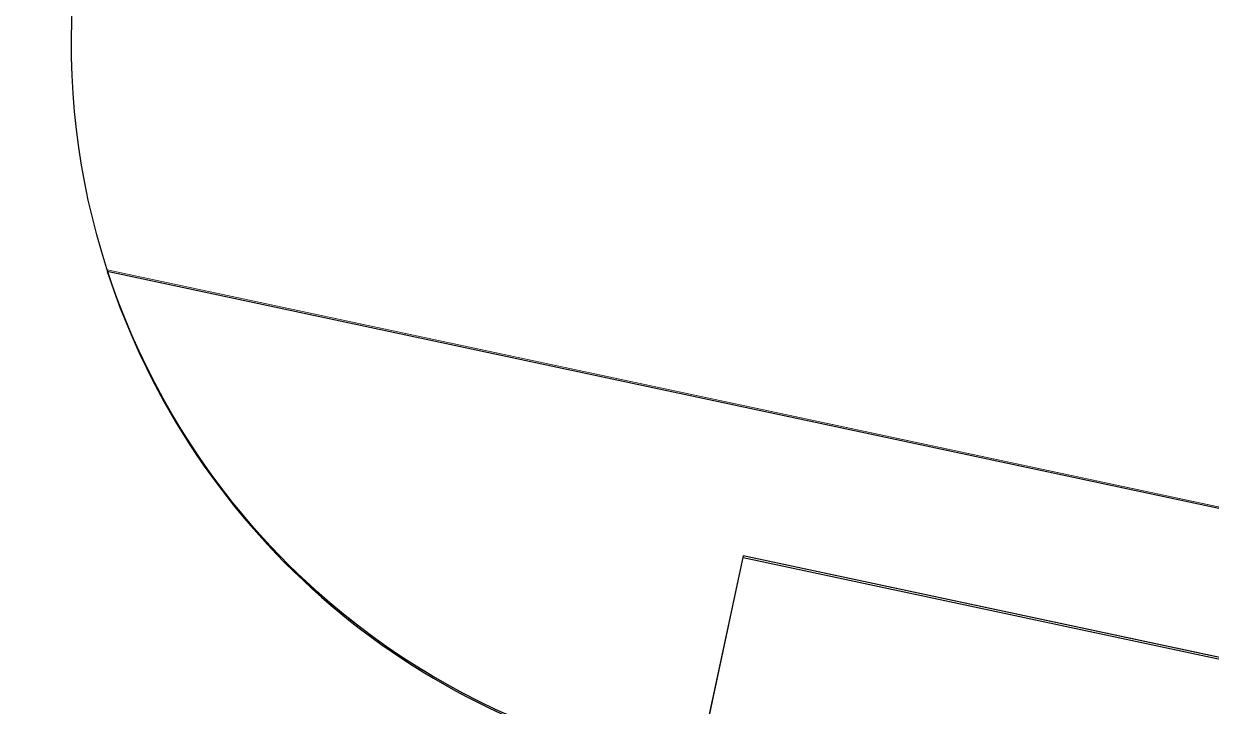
# Model space of a CAD drawing. Header units: millimetres. Extents: x 547073 to 557369, y 9424164 to 9429566.
# Drawn here: x 548942.56 to 548961.92, y 9428046.46 to 9428057.59 of the extents above; entities that cross this region are included whole.
import ezdxf

# ---------------------------------------------------------------- set-up
doc = ezdxf.new("R2010")
doc.units = ezdxf.units.MM
doc.layers.add('--- HATCH VEREDAS', color=7, linetype='Continuous', lineweight=25, true_color=0xb4b4b4)
doc.layers.add('--- VIAS', color=9, linetype='Continuous')
doc.layers.add('trazado vias 2', color=9, linetype='Continuous')
doc.layers.add('trazado manzanas', color=6, linetype='Continuous', lineweight=25)

msp = doc.modelspace()

# ---------------------------------------------------------------- linework, layer by layer
at = {"layer": '--- HATCH VEREDAS', "lineweight": 15, "elevation": 35.757}
msp.add_lwpolyline([(549091.643, 9428304.111, 0.054918), (549014.695, 9428117.57, 0.017343), (548998.227, 9428052.208, 0.002571), (548996.173, 9428042.425), (548943.925, 9428053.579, 0.267949), (548952.836, 9428045.542), (548953.539, 9428045.392), (548954.29, 9428048.912), (548995.672, 9428040.078), (548994.92, 9428036.558), (548998.373, 9428035.821, 0.417618), (549001.94, 9428038.162, -0.000768), (549002.53, 9428041.068), (548997.933, 9428042.05, -0.002575), (548999.987, 9428051.829, -0.017343), (549016.424, 9428117.07, -0.054918), (549093.221, 9428303.246, -0.002446)], format="xyb", dxfattribs=at)
at = {"layer": '--- HATCH VEREDAS', "lineweight": 15}
for points in [[(549091.643, 9428304.111, 0.054918), (549014.695, 9428117.57, 0.017343), (548998.227, 9428052.208, 0.002571), (548996.173, 9428042.425), (548943.925, 9428053.579, 0.267949), (548952.836, 9428045.542), (548953.539, 9428045.392), (548954.29, 9428048.912), (548995.672, 9428040.078), (548994.92, 9428036.558), (548998.373, 9428035.821, 0.417618), (549001.94, 9428038.162, -0.000768), (549002.53, 9428041.068), (548997.933, 9428042.05, -0.002575), (548999.987, 9428051.829, -0.017343), (549016.424, 9428117.07, -0.054918), (549093.221, 9428303.246, -0.002446)], [(549038.15, 9428187.933, 0.020133), (549014.695, 9428117.57, 0.017343), (548998.227, 9428052.208, 0.002571), (548996.173, 9428042.425), (548943.925, 9428053.579, 0.267949), (548952.836, 9428045.542), (548953.539, 9428045.392), (548954.29, 9428048.912), (548995.672, 9428040.078), (548994.92, 9428036.558), (548998.373, 9428035.821, 0.417618), (549001.94, 9428038.162, -0.000768), (549002.53, 9428041.068), (548997.933, 9428042.05, -0.002575), (548999.987, 9428051.829, -0.017343), (549016.424, 9428117.07, -0.01954), (549039.064, 9428185.255, -0.01954)]]:
    msp.add_lwpolyline(points, format="xyb", dxfattribs=at)
at = {"layer": '--- VIAS'}
msp.add_lwpolyline([(549043.712, 9428184.262, 0.019733), (549020.939, 9428115.764, 0.017343), (549004.582, 9428050.84, 0.003353), (549001.94, 9428038.162, -0.417618), (548998.373, 9428035.821), (548952.836, 9428045.542, -0.413567), (548943.6, 9428059.757, -0.001003), (548944.46, 9428063.788, -0.017343), (548961.859, 9428132.848, -0.051922), (549037.858, 9428320.257)], format="xyb", dxfattribs=at)
at = {"layer": 'trazado manzanas'}
for points in [[(548962.698, 9428043.436), (548952.836, 9428045.542, -0.413567), (548943.6, 9428059.757, -0.001003), (548944.46, 9428063.788, -0.017343), (548961.859, 9428132.848, -0.051922), (549037.858, 9428320.257)], [(549037.284, 9428185.609, 0.039367), (548996.173, 9428042.4), (548966.506, 9428048.733), (548943.925, 9428053.553, 0.284062), (548953.543, 9428045.387), (548954.29, 9428048.887), (548963.237, 9428046.977, -0.023057), (548959.66, 9428028.109), (548950.283, 9428030.111), (548951.034, 9428033.632, 0.267949), (548939.618, 9428029.934), (548959.092, 9428025.776, -0.055872), (548942.886, 9427982.282, 0.086394), (548927.913, 9427932.241)], [(548954.318, 9428105.317, 0.005971), (548948.446, 9428081.506), (548954.548, 9428079.872, -0.204676), (548963.56, 9428049.362), (548966.506, 9428048.733, 0.182691), (548959.246, 9428078.615, -0.042967), (548957.835, 9428082.377, -0.10237), (548957.18, 9428091.86, -0.156097)]]:
    msp.add_lwpolyline(points, format="xyb", dxfattribs=at)
at = {"layer": 'trazado vias 2', "elevation": 35.757}
msp.add_lwpolyline([(548954.29, 9428048.913), (548953.539, 9428045.392), (548994.92, 9428036.558), (548995.672, 9428040.079)], close=True, dxfattribs=at)

doc.saveas('drawing.dxf')
